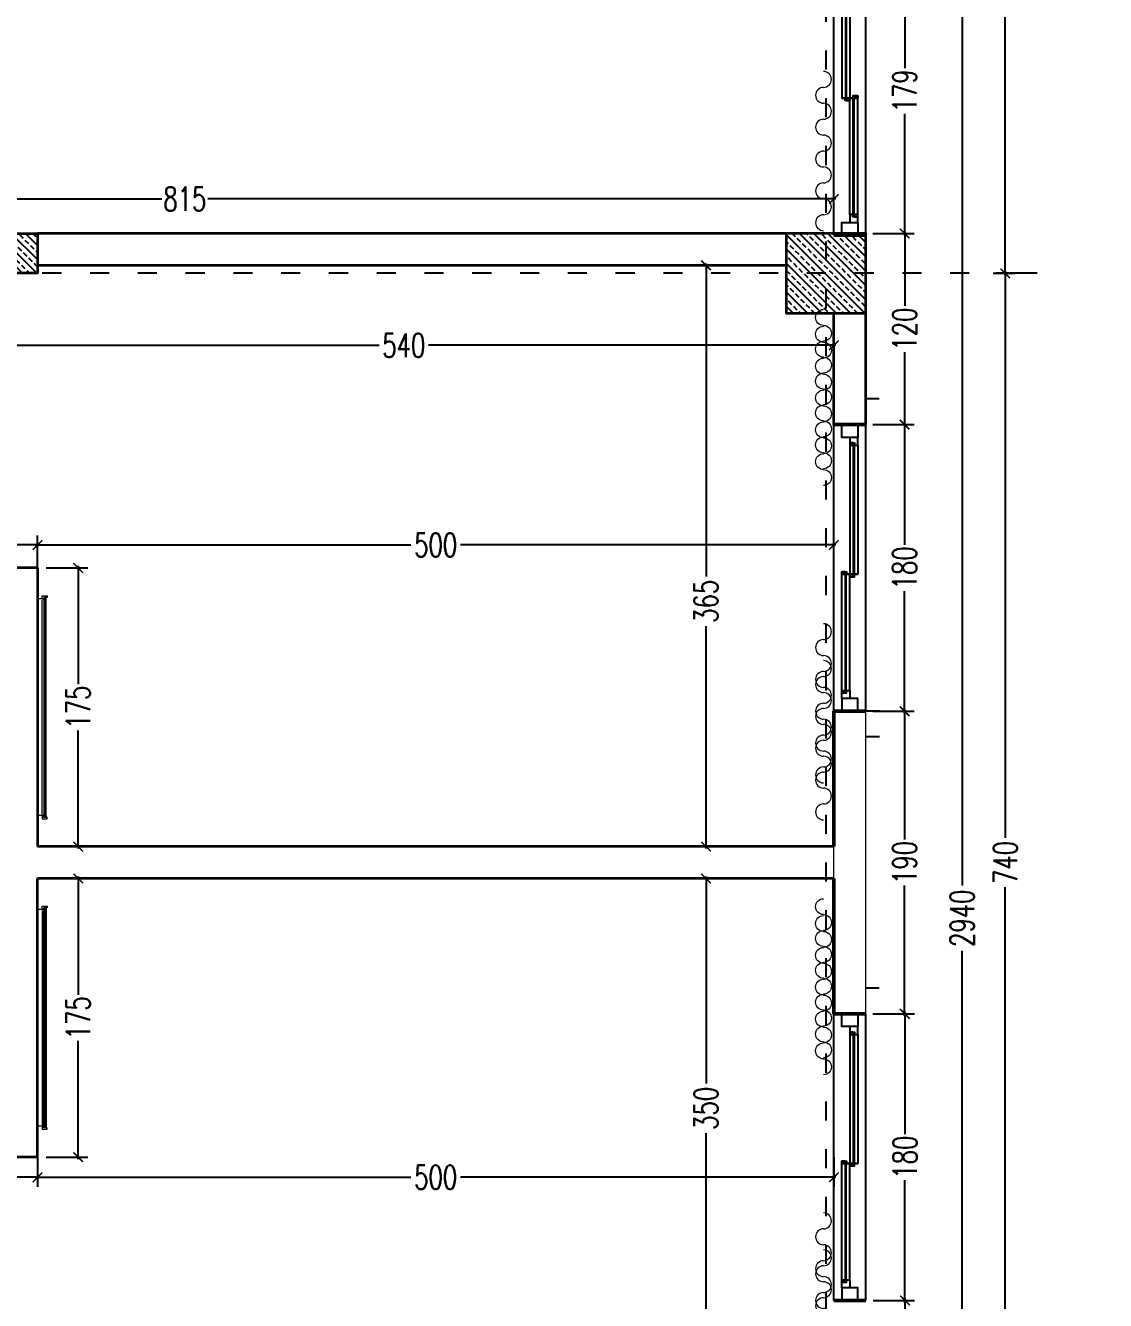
# Model space of a CAD drawing. Header units: centimetres. Extents: x -3207095 to 15275363, y -32656 to 4798027.
# Drawn here: x 688678 to 689356, y 4470707 to 4471508 of the extents above; entities that cross this region are included whole.
import ezdxf

# ---------------------------------------------------------------- set-up
doc = ezdxf.new("R2010")
doc.units = ezdxf.units.CM
doc.linetypes.add('ACAD_ISO03W100', pattern=[30, 12, -18])
doc.linetypes.add('DUZ', pattern=[500, 500])
doc.layers.get('0').update_dxf_attribs({"color": 1, "linetype": 'DUZ'})
for name, color, linetype in [('0 MC MAHAL', 94, 'Continuous'), ('AGAC', 116, 'Continuous'), ('DIM', 1, 'DUZ'), ('KOLTAR_F', 145, 'Continuous'), ('PEN', 161, 'Continuous'), ('söve', 26, 'DUZ')]:
    doc.layers.add(name, color=color, linetype=linetype)
for name, color, linetype, lineweight in [('cam', 143, 'Continuous', 20), ('DUV', 220, 'Continuous', 50), ('DUVAR', 7, 'Continuous', 35), ('FE_MOBTEF.2', 33, 'Continuous', 18), ('FE_PERDE', 205, 'Continuous', 15), ('gor25', 142, 'Continuous', 25), ('iç duvar', 7, 'Continuous', 50), ('KOLON_F', 3, 'Continuous', 35)]:
    doc.layers.add(name, color=color, linetype=linetype, lineweight=lineweight)
doc.styles.add('DIM', font='ROMANSTW.SHX', dxfattribs={"width": 0.7})
doc.dimstyles.new('1_100', dxfattribs={"dimtxt": 15, "dimasz": 6, "dimexe": 6, "dimexo": 0, "dimgap": 2, "dimtad": 0, "dimdec": 1, "dimzin": 11, "dimdsep": 46, "dimtxsty": 'DIM', "dimblk": 'ARCHTICK', "dimcen": 3, "dimdle": 1.25, "dimclrt": 2, "dimadec": 0, "dimazin": 0, "dimtfac": 1.25, "dimtdec": 1, "dimtix": 1, "dimtofl": 0, "dimtmove": 1, "dimatfit": 3, "dimldrblk": 'ARCHTICK', "dimfxl": 20, "dimfxlon": 1, "dimtolj": 1, "dimtzin": 0, "dimarcsym": 0})
pattern_1 = [(135, (5190607.668, 3810743.487), (-4.4901280605, -4.4901280605), []), (135, (5190607.668, 3810747.977), (-4.4901280605, -4.4901280605), [3.175, -1.5875])]
pattern_2 = [(135, (5191127.668, 3810743.487), (-4.4901280605, -4.4901280605), []), (135, (5191127.668, 3810747.977), (-4.4901280605, -4.4901280605), [3.175, -1.5875])]

# ---------------------------------------------------------------- blocks, each defined once
blk = doc.blocks.new('GEN_BLOCK00601')
at = {"linetype": 'Continuous', "ltscale": 50}
for centre, start, end in [((50, 50), 0, 180), ((250, 50), 0, 180), ((450, 50), 0, 180), ((650, 50), 0, 180), ((850, 50), 0, 180), ((150, 50), 180, 0), ((350, 50), 180, 0), ((550, 50), 180, 0), ((750, 50), 180, 0), ((950, 50), 180, 0)]:
    blk.add_arc(centre, 50, start, end, dxfattribs=at)
for tag in ['Sfb', 'FLOOR']:
    blk.add_attdef(tag, (0, 0), '', height=1)
blk = doc.blocks.new('rgtkjıtdkfgölv')
at = {"layer": 'FE_MOBTEF.2'}
for p, q in [((104445.9079, 48877.9319), (104445.8879, 48877.9319)), ((104445.8879, 48877.9319), (104445.8879, 48877.9019)), ((104445.8979, 48877.9139), (104445.8979, 48877.9219)), ((104445.8979, 48877.9219), (104447.2779, 48877.9219)), ((104445.8979, 48877.9219), (104445.9079, 48877.9219)), ((104445.8979, 48877.9019), (104445.8979, 48877.9219)), ((104445.8979, 48877.9079), (104445.8979, 48877.9139)), ((104445.8979, 48877.9139), (104447.2779, 48877.9139)), ((104447.2779, 48877.9139), (104445.8979, 48877.9139)), ((104447.2779, 48877.9079), (104445.8979, 48877.9079)), ((104445.9076, 48877.9319), (104445.9076, 48877.9619)), ((104445.9079, 48877.9219), (104445.9079, 48877.9319)), ((104447.2612, 48877.9319), (104445.9143, 48877.9319)), ((104447.2679, 48877.9319), (104447.2679, 48877.9619)), ((104447.2679, 48877.9319), (104447.2879, 48877.9319)), ((104447.2679, 48877.9219), (104447.2679, 48877.9319)), ((104447.2779, 48877.9219), (104447.2679, 48877.9219)), ((104447.2779, 48877.9019), (104447.2779, 48877.9219)), ((104447.2779, 48877.9219), (104447.2779, 48877.9139)), ((104447.2779, 48877.9139), (104447.2779, 48877.9079)), ((104447.2879, 48877.9319), (104447.2879, 48877.9019)), ((104445.8879, 48877.9019), (104445.8979, 48877.9019)), ((104447.2879, 48877.9019), (104447.2779, 48877.9019))]:
    blk.add_line(p, q, dxfattribs=at)
blk = doc.blocks.new('_ArchTick')
at = {"color": 0, "linetype": 'ByBlock', "const_width": 0.15}
blk.add_lwpolyline([(-0.5, -0.5), (0.5, 0.5)], dxfattribs=at)
blk = doc.blocks.new('*D646')
at = {"layer": 'Defpoints', "color": 0, "linetype": 'Continuous', "lineweight": 5, "transparency": 16777216}
for p in [(689205.2, 4470706.97), (689229.83, 4470706.97), (689205.2, 4470516.97)]:
    blk.add_point(p, dxfattribs=at)
at = {"layer": 'DIM', "color": 0, "linetype": 'Continuous', "lineweight": -2, "transparency": 16777216}
for p, q in [((689209.83, 4470706.97), (689235.83, 4470706.97)), ((689229.83, 4470708.22), (689229.83, 4470626.47)), ((689229.83, 4470515.72), (689229.83, 4470597.47)), ((689209.83, 4470516.97), (689235.83, 4470516.97))]:
    blk.add_line(p, q, dxfattribs=at)
at = {"layer": 'DIM', "color": 0, "linetype": 'Continuous', "lineweight": -2, "transparency": 16777216, "xscale": 6, "yscale": 6, "zscale": 6}
for p, rotation in [((689229.83, 4470706.97), 90), ((689229.83, 4470516.97), 270)]:
    blk.add_blockref('_ArchTick', p, dxfattribs=dict(at, rotation=rotation))
at = {"layer": 'DIM', "color": 2, "linetype": 'Continuous', "lineweight": 5, "transparency": 16777216, "insert": (689229.83, 4470611.97), "char_height": 15, "attachment_point": 5, "rotation": 90, "style": 'DIM'}
blk.add_mtext('\\A1;190', dxfattribs=at)
blk = doc.blocks.new('*D647')
at = {"layer": 'Defpoints', "color": 0, "linetype": 'Continuous', "lineweight": 5, "transparency": 16777216}
for p in [(689205.2, 4470886.97), (689229.83, 4470886.97), (689205.2, 4470706.97)]:
    blk.add_point(p, dxfattribs=at)
at = {"layer": 'DIM', "color": 0, "linetype": 'Continuous', "lineweight": -2, "transparency": 16777216}
for p, q in [((689209.83, 4470886.97), (689235.83, 4470886.97)), ((689229.83, 4470888.22), (689229.83, 4470811.47)), ((689229.83, 4470705.72), (689229.83, 4470782.47)), ((689209.83, 4470706.97), (689235.83, 4470706.97))]:
    blk.add_line(p, q, dxfattribs=at)
at = {"layer": 'DIM', "color": 0, "linetype": 'Continuous', "lineweight": -2, "transparency": 16777216, "xscale": 6, "yscale": 6, "zscale": 6}
for p, rotation in [((689229.83, 4470886.97), 90), ((689229.83, 4470706.97), 270)]:
    blk.add_blockref('_ArchTick', p, dxfattribs=dict(at, rotation=rotation))
at = {"layer": 'DIM', "color": 2, "linetype": 'Continuous', "lineweight": 5, "transparency": 16777216, "insert": (689229.83, 4470796.97), "char_height": 15, "attachment_point": 5, "rotation": 90, "style": 'DIM'}
blk.add_mtext('\\A1;180', dxfattribs=at)
blk = doc.blocks.new('*D648')
at = {"layer": 'Defpoints', "color": 0, "linetype": 'Continuous', "lineweight": 5, "transparency": 16777216}
for p in [(689205.2, 4471076.97), (689229.61, 4471076.97), (689205.2, 4470886.97)]:
    blk.add_point(p, dxfattribs=at)
at = {"layer": 'DIM', "color": 0, "linetype": 'Continuous', "lineweight": -2, "transparency": 16777216}
for p, q in [((689209.61, 4471076.97), (689235.61, 4471076.97)), ((689229.61, 4471078.22), (689229.61, 4470996.47)), ((689229.61, 4470885.72), (689229.61, 4470967.47)), ((689209.61, 4470886.97), (689235.61, 4470886.97))]:
    blk.add_line(p, q, dxfattribs=at)
at = {"layer": 'DIM', "color": 0, "linetype": 'Continuous', "lineweight": -2, "transparency": 16777216, "xscale": 6, "yscale": 6, "zscale": 6}
for p, rotation in [((689229.61, 4471076.97), 90), ((689229.61, 4470886.97), 270)]:
    blk.add_blockref('_ArchTick', p, dxfattribs=dict(at, rotation=rotation))
at = {"layer": 'DIM', "color": 2, "linetype": 'Continuous', "lineweight": 5, "transparency": 16777216, "insert": (689229.61, 4470981.97), "char_height": 15, "attachment_point": 5, "rotation": 90, "style": 'DIM'}
blk.add_mtext('\\A1;190', dxfattribs=at)
blk = doc.blocks.new('*D649')
at = {"layer": 'Defpoints', "color": 0, "linetype": 'Continuous', "lineweight": 5, "transparency": 16777216}
for p in [(689205.2, 4471256.97), (689229.61, 4471256.97), (689205.2, 4471076.97)]:
    blk.add_point(p, dxfattribs=at)
at = {"layer": 'DIM', "color": 0, "linetype": 'Continuous', "lineweight": -2, "transparency": 16777216}
for p, q in [((689209.61, 4471256.97), (689235.61, 4471256.97)), ((689229.61, 4471258.22), (689229.61, 4471181.47)), ((689229.61, 4471075.72), (689229.61, 4471152.47)), ((689209.61, 4471076.97), (689235.61, 4471076.97))]:
    blk.add_line(p, q, dxfattribs=at)
at = {"layer": 'DIM', "color": 0, "linetype": 'Continuous', "lineweight": -2, "transparency": 16777216, "xscale": 6, "yscale": 6, "zscale": 6}
for p, rotation in [((689229.61, 4471256.97), 90), ((689229.61, 4471076.97), 270)]:
    blk.add_blockref('_ArchTick', p, dxfattribs=dict(at, rotation=rotation))
at = {"layer": 'DIM', "color": 2, "linetype": 'Continuous', "lineweight": 5, "transparency": 16777216, "insert": (689229.61, 4471166.97), "char_height": 15, "attachment_point": 5, "rotation": 90, "style": 'DIM'}
blk.add_mtext('\\A1;180', dxfattribs=at)
blk = doc.blocks.new('*D651')
at = {"layer": 'Defpoints', "color": 0, "linetype": 'Continuous', "lineweight": 5, "transparency": 16777216}
for p in [(689285.22, 4471871.97), (689292.82, 4471351.97), (689355.73, 4471351.97)]:
    blk.add_point(p, dxfattribs=at)
at = {"layer": 'DIM', "color": 0, "linetype": 'Continuous', "lineweight": -2, "transparency": 16777216}
for p, q in [((689285.22, 4471871.97), (689298.82, 4471871.97)), ((689292.82, 4471873.22), (689292.82, 4471627.47)), ((689292.82, 4471350.72), (689292.82, 4471596.47)), ((689312.82, 4471351.97), (689286.82, 4471351.97))]:
    blk.add_line(p, q, dxfattribs=at)
at = {"layer": 'DIM', "color": 0, "linetype": 'Continuous', "lineweight": -2, "transparency": 16777216, "xscale": 6, "yscale": 6, "zscale": 6}
for p, rotation in [((689292.82, 4471871.97), 90), ((689292.82, 4471351.97), 270)]:
    blk.add_blockref('_ArchTick', p, dxfattribs=dict(at, rotation=rotation))
at = {"layer": 'DIM', "color": 2, "linetype": 'Continuous', "lineweight": 5, "transparency": 16777216, "insert": (689292.82, 4471611.97), "char_height": 15, "attachment_point": 5, "rotation": 90, "style": 'DIM'}
blk.add_mtext('\\A1;520', dxfattribs=at)
blk = doc.blocks.new('*D652')
at = {"layer": 'Defpoints', "color": 0, "linetype": 'Continuous', "lineweight": 5, "transparency": 16777216}
for p in [(689285.22, 4471351.97), (689292.82, 4470611.97), (689355.73, 4470611.97)]:
    blk.add_point(p, dxfattribs=at)
at = {"layer": 'DIM', "color": 0, "linetype": 'Continuous', "lineweight": -2, "transparency": 16777216}
for p, q in [((689285.22, 4471351.97), (689298.82, 4471351.97)), ((689292.82, 4471353.22), (689292.82, 4470997.47)), ((689292.82, 4470610.72), (689292.82, 4470966.47)), ((689312.82, 4470611.97), (689286.82, 4470611.97))]:
    blk.add_line(p, q, dxfattribs=at)
at = {"layer": 'DIM', "color": 0, "linetype": 'Continuous', "lineweight": -2, "transparency": 16777216, "xscale": 6, "yscale": 6, "zscale": 6}
for p, rotation in [((689292.82, 4471351.97), 90), ((689292.82, 4470611.97), 270)]:
    blk.add_blockref('_ArchTick', p, dxfattribs=dict(at, rotation=rotation))
at = {"layer": 'DIM', "color": 2, "linetype": 'Continuous', "lineweight": 5, "transparency": 16777216, "insert": (689292.82, 4470981.97), "char_height": 15, "attachment_point": 5, "rotation": 90, "style": 'DIM'}
blk.add_mtext('\\A1;740', dxfattribs=at)
blk = doc.blocks.new('*D639')
at = {"layer": 'Defpoints', "color": 0, "linetype": 'Continuous', "lineweight": 5, "transparency": 16777216}
for p in [(689235.83, 4472416.97), (689265.68, 4472416.97), (689235.83, 4469476.97)]:
    blk.add_point(p, dxfattribs=at)
at = {"layer": 'DIM', "color": 0, "linetype": 'Continuous', "lineweight": -2, "transparency": 16777216}
for p, q in [((689245.68, 4472416.97), (689271.68, 4472416.97)), ((689265.68, 4472418.22), (689265.68, 4470967.47)), ((689265.68, 4469475.72), (689265.68, 4470926.47)), ((689245.68, 4469476.97), (689271.68, 4469476.97))]:
    blk.add_line(p, q, dxfattribs=at)
at = {"layer": 'DIM', "color": 0, "linetype": 'Continuous', "lineweight": -2, "transparency": 16777216, "xscale": 6, "yscale": 6, "zscale": 6}
for p, rotation in [((689265.68, 4472416.97), 90), ((689265.68, 4469476.97), 270)]:
    blk.add_blockref('_ArchTick', p, dxfattribs=dict(at, rotation=rotation))
at = {"layer": 'DIM', "color": 2, "linetype": 'Continuous', "lineweight": 5, "transparency": 16777216, "insert": (689265.68, 4470946.97), "char_height": 15, "attachment_point": 5, "rotation": 90, "style": 'DIM'}
blk.add_mtext('\\A1;2940', dxfattribs=at)
blk = doc.blocks.new('*D671')
at = {"layer": 'Defpoints', "color": 0, "linetype": 'Continuous', "lineweight": 5, "transparency": 16777216}
for p in [(689205.2, 4471555.98), (689205.2, 4471376.97), (689229.65, 4471376.97)]:
    blk.add_point(p, dxfattribs=at)
at = {"layer": 'DIM', "color": 0, "linetype": 'Continuous', "lineweight": -2, "transparency": 16777216}
for p, q in [((689229.65, 4471557.23), (689229.65, 4471480.72)), ((689209.65, 4471555.98), (689235.65, 4471555.98)), ((689229.65, 4471375.72), (689229.65, 4471452.22)), ((689209.65, 4471376.97), (689235.65, 4471376.97))]:
    blk.add_line(p, q, dxfattribs=at)
at = {"layer": 'DIM', "color": 0, "linetype": 'Continuous', "lineweight": -2, "transparency": 16777216, "xscale": 6, "yscale": 6, "zscale": 6}
for p, rotation in [((689229.65, 4471555.98), 90), ((689229.65, 4471376.97), 270)]:
    blk.add_blockref('_ArchTick', p, dxfattribs=dict(at, rotation=rotation))
at = {"layer": 'DIM', "color": 2, "linetype": 'Continuous', "lineweight": 5, "transparency": 16777216, "insert": (689229.65, 4471466.47), "char_height": 15, "attachment_point": 5, "rotation": 90, "style": 'DIM'}
blk.add_mtext('\\A1;179', dxfattribs=at)
blk = doc.blocks.new('*D672')
at = {"layer": 'Defpoints', "color": 0, "linetype": 'Continuous', "lineweight": 5, "transparency": 16777216}
for p in [(689205.2, 4471376.97), (689205.2, 4471256.97), (689229.65, 4471256.97)]:
    blk.add_point(p, dxfattribs=at)
at = {"layer": 'DIM', "color": 0, "linetype": 'Continuous', "lineweight": -2, "transparency": 16777216}
for p, q in [((689209.65, 4471376.97), (689235.65, 4471376.97)), ((689229.65, 4471378.22), (689229.65, 4471331.47)), ((689229.65, 4471255.72), (689229.65, 4471302.47)), ((689209.65, 4471256.97), (689235.65, 4471256.97))]:
    blk.add_line(p, q, dxfattribs=at)
at = {"layer": 'DIM', "color": 0, "linetype": 'Continuous', "lineweight": -2, "transparency": 16777216, "xscale": 6, "yscale": 6, "zscale": 6}
for p, rotation in [((689229.65, 4471376.97), 90), ((689229.65, 4471256.97), 270)]:
    blk.add_blockref('_ArchTick', p, dxfattribs=dict(at, rotation=rotation))
at = {"layer": 'DIM', "color": 2, "linetype": 'Continuous', "lineweight": 5, "transparency": 16777216, "insert": (689229.65, 4471316.97), "char_height": 15, "attachment_point": 5, "rotation": 90, "style": 'DIM'}
blk.add_mtext('\\A1;120', dxfattribs=at)
blk = doc.blocks.new('*D716')
at = {"layer": 'Defpoints', "color": 0, "linetype": 'Continuous', "lineweight": 5, "transparency": 16777216}
for p in [(689185.2, 4471398.66), (689185.2, 4471382.44), (688370.2, 4471376.97)]:
    blk.add_point(p, dxfattribs=at)
at = {"layer": 'DIM', "color": 0, "linetype": 'Continuous', "lineweight": -2, "transparency": 16777216}
for p, q in [((688368.95, 4471398.66), (688763.2, 4471398.66)), ((688370.2, 4471378.66), (688370.2, 4471404.66)), ((689186.45, 4471398.66), (688792.2, 4471398.66)), ((689185.2, 4471382.44), (689185.2, 4471404.66))]:
    blk.add_line(p, q, dxfattribs=at)
at = {"layer": 'DIM', "color": 0, "linetype": 'Continuous', "lineweight": -2, "transparency": 16777216, "xscale": 6, "yscale": 6, "zscale": 6, "rotation": 180}
blk.add_blockref('_ArchTick', (688370.2, 4471398.66), dxfattribs=at)
at = {"layer": 'DIM', "color": 0, "linetype": 'Continuous', "lineweight": -2, "transparency": 16777216, "xscale": 6, "yscale": 6, "zscale": 6}
blk.add_blockref('_ArchTick', (689185.2, 4471398.66), dxfattribs=at)
at = {"layer": 'DIM', "color": 2, "linetype": 'Continuous', "lineweight": 5, "transparency": 16777216, "insert": (688777.7, 4471398.66), "char_height": 15, "attachment_point": 5, "style": 'DIM'}
blk.add_mtext('\\A1;815', dxfattribs=at)
blk = doc.blocks.new('*D837')
at = {"layer": 'Defpoints', "color": 0, "linetype": 'Continuous', "lineweight": 5, "transparency": 16777216}
for p in [(689155.2, 4471356.97), (689104.93, 4470991.97), (689155.2, 4470991.97)]:
    blk.add_point(p, dxfattribs=at)
at = {"layer": 'DIM', "color": 0, "linetype": 'Continuous', "lineweight": -2, "transparency": 16777216}
for p, q in [((689104.93, 4471358.22), (689104.93, 4471161.49)), ((689124.93, 4471356.97), (689098.93, 4471356.97)), ((689104.93, 4470990.72), (689104.93, 4471130.49)), ((689124.93, 4470991.97), (689098.93, 4470991.97))]:
    blk.add_line(p, q, dxfattribs=at)
at = {"layer": 'DIM', "color": 0, "linetype": 'Continuous', "lineweight": -2, "transparency": 16777216, "xscale": 6, "yscale": 6, "zscale": 6}
for p, rotation in [((689104.93, 4471356.97), 90), ((689104.93, 4470991.97), 270)]:
    blk.add_blockref('_ArchTick', p, dxfattribs=dict(at, rotation=rotation))
at = {"layer": 'DIM', "color": 2, "linetype": 'Continuous', "lineweight": 5, "transparency": 16777216, "insert": (689104.93, 4471145.99), "char_height": 15, "attachment_point": 5, "rotation": 90, "style": 'DIM'}
blk.add_mtext('\\A1;365', dxfattribs=at)
blk = doc.blocks.new('*D838')
at = {"layer": 'Defpoints', "color": 0, "linetype": 'Continuous', "lineweight": 5, "transparency": 16777216}
for p in [(689155.2, 4470971.97), (689104.93, 4470621.97), (689144.37, 4470621.97)]:
    blk.add_point(p, dxfattribs=at)
at = {"layer": 'DIM', "color": 0, "linetype": 'Continuous', "lineweight": -2, "transparency": 16777216}
for p, q in [((689104.93, 4470973.22), (689104.93, 4470843.13)), ((689124.93, 4470971.97), (689098.93, 4470971.97)), ((689104.93, 4470620.72), (689104.93, 4470812.13)), ((689124.93, 4470621.97), (689098.93, 4470621.97))]:
    blk.add_line(p, q, dxfattribs=at)
at = {"layer": 'DIM', "color": 0, "linetype": 'Continuous', "lineweight": -2, "transparency": 16777216, "xscale": 6, "yscale": 6, "zscale": 6}
for p, rotation in [((689104.93, 4470971.97), 90), ((689104.93, 4470621.97), 270)]:
    blk.add_blockref('_ArchTick', p, dxfattribs=dict(at, rotation=rotation))
at = {"layer": 'DIM', "color": 2, "linetype": 'Continuous', "lineweight": 5, "transparency": 16777216, "insert": (689104.93, 4470827.63), "char_height": 15, "attachment_point": 5, "rotation": 90, "style": 'DIM'}
blk.add_mtext('\\A1;350', dxfattribs=at)
blk = doc.blocks.new('*D789')
at = {"layer": 'Defpoints', "color": 0, "linetype": 'Continuous', "lineweight": 5, "transparency": 16777216}
for p in [(688645.2, 4471307.97), (689185.2, 4471306.75), (689185.2, 4471305.66)]:
    blk.add_point(p, dxfattribs=at)
at = {"layer": 'DIM', "color": 0, "linetype": 'Continuous', "lineweight": -2, "transparency": 16777216}
for p, q in [((689185.2, 4471305.66), (689185.2, 4471312.75)), ((688643.95, 4471306.75), (688899.7, 4471306.75)), ((688645.2, 4471307.97), (688645.2, 4471300.75)), ((689186.45, 4471306.75), (688930.7, 4471306.75))]:
    blk.add_line(p, q, dxfattribs=at)
at = {"layer": 'DIM', "color": 0, "linetype": 'Continuous', "lineweight": -2, "transparency": 16777216, "xscale": 6, "yscale": 6, "zscale": 6, "rotation": 180}
blk.add_blockref('_ArchTick', (688645.2, 4471306.75), dxfattribs=at)
at = {"layer": 'DIM', "color": 0, "linetype": 'Continuous', "lineweight": -2, "transparency": 16777216, "xscale": 6, "yscale": 6, "zscale": 6}
blk.add_blockref('_ArchTick', (689185.2, 4471306.75), dxfattribs=at)
at = {"layer": 'DIM', "color": 2, "linetype": 'Continuous', "lineweight": 5, "transparency": 16777216, "insert": (688915.2, 4471306.75), "char_height": 15, "attachment_point": 5, "style": 'DIM'}
blk.add_mtext('\\A1;540', dxfattribs=at)
blk = doc.blocks.new('*D793')
at = {"layer": 'Defpoints', "color": 0, "linetype": 'Continuous', "lineweight": 5, "transparency": 16777216}
for p in [(688685.2, 4471166.97), (688691.76, 4470991.97), (688710.77, 4470991.97)]:
    blk.add_point(p, dxfattribs=at)
at = {"layer": 'DIM', "color": 0, "linetype": 'Continuous', "lineweight": -2, "transparency": 16777216}
for p, q in [((688690.77, 4471166.97), (688716.77, 4471166.97)), ((688710.77, 4471168.22), (688710.77, 4471093.97)), ((688710.77, 4470990.72), (688710.77, 4471064.97)), ((688691.76, 4470991.97), (688716.77, 4470991.97))]:
    blk.add_line(p, q, dxfattribs=at)
at = {"layer": 'DIM', "color": 0, "linetype": 'Continuous', "lineweight": -2, "transparency": 16777216, "xscale": 6, "yscale": 6, "zscale": 6}
for p, rotation in [((688710.77, 4471166.97), 90), ((688710.77, 4470991.97), 270)]:
    blk.add_blockref('_ArchTick', p, dxfattribs=dict(at, rotation=rotation))
at = {"layer": 'DIM', "color": 2, "linetype": 'Continuous', "lineweight": 5, "transparency": 16777216, "insert": (688710.77, 4471079.47), "char_height": 15, "attachment_point": 5, "rotation": 90, "style": 'DIM'}
blk.add_mtext('\\A1;175', dxfattribs=at)
blk = doc.blocks.new('*D801')
at = {"layer": 'Defpoints', "color": 0, "linetype": 'Continuous', "lineweight": 5, "transparency": 16777216}
for p in [(688685.2, 4471181.39), (688557.2, 4471164.97), (688685.2, 4471164.97)]:
    blk.add_point(p, dxfattribs=at)
at = {"layer": 'DIM', "color": 0, "linetype": 'Continuous', "lineweight": -2, "transparency": 16777216}
for p, q in [((688555.95, 4471181.39), (688627.79, 4471181.39)), ((688557.2, 4471164.97), (688557.2, 4471187.39)), ((688686.45, 4471181.39), (688656.79, 4471181.39)), ((688685.2, 4471164.97), (688685.2, 4471187.39))]:
    blk.add_line(p, q, dxfattribs=at)
at = {"layer": 'DIM', "color": 0, "linetype": 'Continuous', "lineweight": -2, "transparency": 16777216, "xscale": 6, "yscale": 6, "zscale": 6, "rotation": 180}
blk.add_blockref('_ArchTick', (688557.2, 4471181.39), dxfattribs=at)
at = {"layer": 'DIM', "color": 0, "linetype": 'Continuous', "lineweight": -2, "transparency": 16777216, "xscale": 6, "yscale": 6, "zscale": 6}
blk.add_blockref('_ArchTick', (688685.2, 4471181.39), dxfattribs=at)
at = {"layer": 'DIM', "color": 2, "linetype": 'Continuous', "lineweight": 5, "transparency": 16777216, "insert": (688642.29, 4471181.39), "char_height": 15, "attachment_point": 5, "style": 'DIM'}
blk.add_mtext('\\A1;128', dxfattribs=at)
blk = doc.blocks.new('*D802')
at = {"layer": 'Defpoints', "color": 0, "linetype": 'Continuous', "lineweight": 5, "transparency": 16777216}
for p in [(689185.2, 4471181.39), (688685.2, 4471166.97), (689185.2, 4471166.97)]:
    blk.add_point(p, dxfattribs=at)
at = {"layer": 'DIM', "color": 0, "linetype": 'Continuous', "lineweight": -2, "transparency": 16777216}
for p, q in [((688683.95, 4471181.39), (688919.7, 4471181.39)), ((688685.2, 4471166.97), (688685.2, 4471187.39)), ((689186.45, 4471181.39), (688950.7, 4471181.39)), ((689185.2, 4471166.97), (689185.2, 4471187.39))]:
    blk.add_line(p, q, dxfattribs=at)
at = {"layer": 'DIM', "color": 0, "linetype": 'Continuous', "lineweight": -2, "transparency": 16777216, "xscale": 6, "yscale": 6, "zscale": 6, "rotation": 180}
blk.add_blockref('_ArchTick', (688685.2, 4471181.39), dxfattribs=at)
at = {"layer": 'DIM', "color": 0, "linetype": 'Continuous', "lineweight": -2, "transparency": 16777216, "xscale": 6, "yscale": 6, "zscale": 6}
blk.add_blockref('_ArchTick', (689185.2, 4471181.39), dxfattribs=at)
at = {"layer": 'DIM', "color": 2, "linetype": 'Continuous', "lineweight": 5, "transparency": 16777216, "insert": (688935.2, 4471181.39), "char_height": 15, "attachment_point": 5, "style": 'DIM'}
blk.add_mtext('\\A1;500', dxfattribs=at)
blk = doc.blocks.new('*D819')
at = {"layer": 'Defpoints', "color": 0, "linetype": 'Continuous', "lineweight": 5, "transparency": 16777216}
for p in [(688557.2, 4470796.97), (688685.2, 4470796.97), (688685.2, 4470784.36)]:
    blk.add_point(p, dxfattribs=at)
at = {"layer": 'DIM', "color": 0, "linetype": 'Continuous', "lineweight": -2, "transparency": 16777216}
for p, q in [((688557.2, 4470796.97), (688557.2, 4470778.36)), ((688685.2, 4470796.97), (688685.2, 4470778.36)), ((688555.95, 4470784.36), (688624.95, 4470784.36)), ((688686.45, 4470784.36), (688653.95, 4470784.36))]:
    blk.add_line(p, q, dxfattribs=at)
at = {"layer": 'DIM', "color": 0, "linetype": 'Continuous', "lineweight": -2, "transparency": 16777216, "xscale": 6, "yscale": 6, "zscale": 6, "rotation": 180}
blk.add_blockref('_ArchTick', (688557.2, 4470784.36), dxfattribs=at)
at = {"layer": 'DIM', "color": 0, "linetype": 'Continuous', "lineweight": -2, "transparency": 16777216, "xscale": 6, "yscale": 6, "zscale": 6}
blk.add_blockref('_ArchTick', (688685.2, 4470784.36), dxfattribs=at)
at = {"layer": 'DIM', "color": 2, "linetype": 'Continuous', "lineweight": 5, "transparency": 16777216, "insert": (688639.45, 4470784.36), "char_height": 15, "attachment_point": 5, "style": 'DIM'}
blk.add_mtext('\\A1;128', dxfattribs=at)
blk = doc.blocks.new('*D820')
at = {"layer": 'Defpoints', "color": 0, "linetype": 'Continuous', "lineweight": 5, "transparency": 16777216}
for p in [(688685.2, 4470796.97), (689185.2, 4470796.97), (689185.2, 4470784.36)]:
    blk.add_point(p, dxfattribs=at)
at = {"layer": 'DIM', "color": 0, "linetype": 'Continuous', "lineweight": -2, "transparency": 16777216}
for p, q in [((688685.2, 4470796.97), (688685.2, 4470778.36)), ((689185.2, 4470796.97), (689185.2, 4470778.36)), ((688683.95, 4470784.36), (688919.7, 4470784.36)), ((689186.45, 4470784.36), (688950.7, 4470784.36))]:
    blk.add_line(p, q, dxfattribs=at)
at = {"layer": 'DIM', "color": 0, "linetype": 'Continuous', "lineweight": -2, "transparency": 16777216, "xscale": 6, "yscale": 6, "zscale": 6, "rotation": 180}
blk.add_blockref('_ArchTick', (688685.2, 4470784.36), dxfattribs=at)
at = {"layer": 'DIM', "color": 0, "linetype": 'Continuous', "lineweight": -2, "transparency": 16777216, "xscale": 6, "yscale": 6, "zscale": 6}
blk.add_blockref('_ArchTick', (689185.2, 4470784.36), dxfattribs=at)
at = {"layer": 'DIM', "color": 2, "linetype": 'Continuous', "lineweight": 5, "transparency": 16777216, "insert": (688935.2, 4470784.36), "char_height": 15, "attachment_point": 5, "style": 'DIM'}
blk.add_mtext('\\A1;500', dxfattribs=at)
blk = doc.blocks.new('*D836')
at = {"layer": 'Defpoints', "color": 0, "linetype": 'Continuous', "lineweight": 5, "transparency": 16777216}
for p in [(688685.2, 4470971.97), (688685.2, 4470796.97), (688710.77, 4470796.97)]:
    blk.add_point(p, dxfattribs=at)
at = {"layer": 'DIM', "color": 0, "linetype": 'Continuous', "lineweight": -2, "transparency": 16777216}
for p, q in [((688710.77, 4470973.22), (688710.77, 4470898.97)), ((688690.77, 4470971.97), (688716.77, 4470971.97)), ((688710.77, 4470795.72), (688710.77, 4470869.97)), ((688690.77, 4470796.97), (688716.77, 4470796.97))]:
    blk.add_line(p, q, dxfattribs=at)
at = {"layer": 'DIM', "color": 0, "linetype": 'Continuous', "lineweight": -2, "transparency": 16777216, "xscale": 6, "yscale": 6, "zscale": 6}
for p, rotation in [((688710.77, 4470971.97), 90), ((688710.77, 4470796.97), 270)]:
    blk.add_blockref('_ArchTick', p, dxfattribs=dict(at, rotation=rotation))
at = {"layer": 'DIM', "color": 2, "linetype": 'Continuous', "lineweight": 5, "transparency": 16777216, "insert": (688710.77, 4470884.47), "char_height": 15, "attachment_point": 5, "rotation": 90, "style": 'DIM'}
blk.add_mtext('\\A1;175', dxfattribs=at)

msp = doc.modelspace()

# ---------------------------------------------------------------- hatches: boundary and pattern name
at = {"layer": 'KOLTAR_F'}
h = msp.add_hatch(dxfattribs=at)
h.set_pattern_fill('ANSI33', color=256, angle=90, style=0)
h.set_pattern_definition(pattern_2)
h.paths.add_polyline_path([(688685.2, 4471376.97), (688415.2, 4471376.97), (688415.2, 4471351.97), (688685.2, 4471351.97)])
h = msp.add_hatch(dxfattribs=at)
h.set_pattern_fill('ANSI33', color=256, angle=90, style=0)
h.set_pattern_definition(pattern_2)
h.paths.add_polyline_path([(688685.2, 4471376.97), (688415.2, 4471376.97), (688415.2, 4471351.97), (688685.2, 4471351.97)])
h = msp.add_hatch(dxfattribs=at)
h.set_pattern_fill('ANSI33', color=256, angle=90, style=0)
h.set_pattern_definition(pattern_1)
h.paths.add_polyline_path([(689205.2, 4471326.97), (689205.2, 4471376.97), (689155.2, 4471376.97), (689155.2, 4471326.97)])
h = msp.add_hatch(dxfattribs=at)
h.set_pattern_fill('ANSI33', color=256, angle=90, style=0)
h.set_pattern_definition(pattern_1)
h.paths.add_polyline_path([(689205.2, 4471326.97), (689205.2, 4471376.97), (689155.2, 4471376.97), (689155.2, 4471326.97)])

# ---------------------------------------------------------------- linework, layer by layer
at = {"color": 232, "linetype": 'ACAD_ISO03W100'}
for p, q in [((689180.2, 4472511.97), (689180.2, 4469381.97)), ((689300.2, 4471351.97), (685360.2, 4471351.97))]:
    msp.add_line(p, q, dxfattribs=at)
at = {"layer": 'AGAC'}
for p, q in [((689185.2, 4471375.98), (689185.2, 4471555.98)), ((689205.2, 4471376.97), (689205.2, 4471555.98)), ((689185.2, 4471076.97), (689185.2, 4471256.97)), ((689185.2, 4471076.97), (689185.2, 4471256.97)), ((689205.2, 4471076.97), (689205.2, 4471256.97)), ((689205.2, 4471076.97), (689205.2, 4471256.97)), ((689185.2, 4470706.97), (689185.2, 4470886.97)), ((689185.2, 4470706.97), (689185.2, 4470886.97)), ((689205.2, 4470706.97), (689205.2, 4470886.97)), ((689205.2, 4470706.97), (689205.2, 4470886.97))]:
    msp.add_line(p, q, dxfattribs=at)
at = {"layer": 'cam'}
for p, q in [((689192.2, 4471544.48), (689192.2, 4471460.48)), ((689192.7, 4471544.48), (689192.7, 4471460.48)), ((689193.2, 4471544.48), (689193.2, 4471460.48)), ((689197.2, 4471387.48), (689197.2, 4471463.48)), ((689197.7, 4471387.48), (689197.7, 4471463.48)), ((689198.2, 4471387.48), (689198.2, 4471463.48)), ((689197.2, 4471245.47), (689197.2, 4471161.47)), ((689197.2, 4471245.47), (689197.2, 4471161.47)), ((689197.7, 4471245.47), (689197.7, 4471161.47)), ((689197.7, 4471245.47), (689197.7, 4471161.47)), ((689198.2, 4471245.47), (689198.2, 4471161.47)), ((689198.2, 4471245.47), (689198.2, 4471161.47)), ((689192.2, 4471088.47), (689192.2, 4471164.47)), ((689192.2, 4471088.47), (689192.2, 4471164.47)), ((689192.7, 4471088.47), (689192.7, 4471164.47)), ((689192.7, 4471088.47), (689192.7, 4471164.47)), ((689193.2, 4471088.47), (689193.2, 4471164.47)), ((689193.2, 4471088.47), (689193.2, 4471164.47)), ((689197.2, 4470875.47), (689197.2, 4470791.47)), ((689197.2, 4470875.47), (689197.2, 4470791.47)), ((689197.7, 4470875.47), (689197.7, 4470791.47)), ((689197.7, 4470875.47), (689197.7, 4470791.47)), ((689198.2, 4470875.47), (689198.2, 4470791.47)), ((689198.2, 4470875.47), (689198.2, 4470791.47)), ((689192.2, 4470718.47), (689192.2, 4470794.47)), ((689192.2, 4470718.47), (689192.2, 4470794.47)), ((689192.7, 4470718.47), (689192.7, 4470794.47)), ((689192.7, 4470718.47), (689192.7, 4470794.47)), ((689193.2, 4470718.47), (689193.2, 4470794.47)), ((689193.2, 4470718.47), (689193.2, 4470794.47))]:
    msp.add_line(p, q, dxfattribs=at)
at = {"layer": 'DUV'}
for p, q in [((689205.2, 4471375.98), (689185.2, 4471375.98)), ((689185.2, 4471256.97), (689205.2, 4471256.97)), ((689185.2, 4471256.97), (689205.2, 4471256.97)), ((689185.2, 4471256.97), (689205.2, 4471256.97)), ((689185.2, 4471256.97), (689205.2, 4471256.97)), ((689185.2, 4471076.97), (689205.2, 4471076.97)), ((689185.2, 4471076.97), (689185.2, 4470991.97)), ((689185.2, 4471076.97), (689205.2, 4471076.97)), ((689185.2, 4471076.97), (689205.2, 4471076.97)), ((689185.2, 4471076.97), (689205.2, 4471076.97)), ((689185.2, 4470886.97), (689185.2, 4470971.97)), ((689185.2, 4470886.97), (689205.2, 4470886.97)), ((689185.2, 4470886.97), (689205.2, 4470886.97)), ((689185.2, 4470886.97), (689205.2, 4470886.97)), ((689185.2, 4470886.97), (689205.2, 4470886.97)), ((689185.2, 4470706.97), (689205.2, 4470706.97)), ((689185.2, 4470706.97), (689205.2, 4470706.97)), ((689185.2, 4470706.97), (689205.2, 4470706.97)), ((689185.2, 4470706.97), (689205.2, 4470706.97))]:
    msp.add_line(p, q, dxfattribs=at)
at = {"layer": 'DUVAR'}
for p, q in [((689155.2, 4471376.97), (688685.2, 4471376.97)), ((689155.2, 4471376.97), (688685.2, 4471376.97)), ((689205.2, 4471375.98), (689185.2, 4471375.98)), ((689155.2, 4471356.97), (688685.2, 4471356.97)), ((689155.2, 4471356.97), (688685.2, 4471356.97)), ((689185.2, 4471256.97), (689185.2, 4471326.97)), ((689205.2, 4471256.97), (689205.2, 4471326.97)), ((689185.2, 4471256.97), (689205.2, 4471256.97)), ((689185.2, 4471256.97), (689205.2, 4471256.97)), ((688685.2, 4471166.97), (688557.2, 4471166.97)), ((688685.2, 4471166.97), (688685.2, 4470991.97)), ((689185.2, 4471076.97), (689205.2, 4471076.97)), ((689185.2, 4470991.97), (689185.2, 4471076.97)), ((689185.2, 4471076.97), (689205.2, 4471076.97)), ((689185.2, 4470991.97), (688685.2, 4470991.97)), ((689185.2, 4470971.97), (688685.2, 4470971.97)), ((688685.2, 4470796.97), (688685.2, 4470971.97)), ((689185.2, 4470971.97), (689185.2, 4470886.97)), ((689185.2, 4470886.97), (689205.2, 4470886.97)), ((689185.2, 4470886.97), (689205.2, 4470886.97)), ((688685.2, 4470796.97), (688557.2, 4470796.97)), ((689185.2, 4470706.97), (689205.2, 4470706.97)), ((689185.2, 4470706.97), (689205.2, 4470706.97))]:
    msp.add_line(p, q, dxfattribs=at)
at = {"layer": 'gor25'}
for p, q in [((689190.2, 4471542.98), (689190.2, 4471461.98)), ((689195.2, 4471542.98), (689195.2, 4471461.98)), ((689195.2, 4471388.98), (689195.2, 4471461.98)), ((689200.2, 4471388.98), (689200.2, 4471461.98)), ((689195.2, 4471243.97), (689195.2, 4471162.97)), ((689195.2, 4471243.97), (689195.2, 4471162.97)), ((689200.2, 4471243.97), (689200.2, 4471162.97)), ((689200.2, 4471243.97), (689200.2, 4471162.97)), ((689190.2, 4471089.97), (689190.2, 4471162.97)), ((689190.2, 4471089.97), (689190.2, 4471162.97)), ((689195.2, 4471089.97), (689195.2, 4471162.97)), ((689195.2, 4471089.97), (689195.2, 4471162.97)), ((689195.2, 4470873.97), (689195.2, 4470792.97)), ((689195.2, 4470873.97), (689195.2, 4470792.97)), ((689200.2, 4470873.97), (689200.2, 4470792.97)), ((689200.2, 4470873.97), (689200.2, 4470792.97)), ((689190.2, 4470719.97), (689190.2, 4470792.97)), ((689190.2, 4470719.97), (689190.2, 4470792.97)), ((689195.2, 4470719.97), (689195.2, 4470792.97)), ((689195.2, 4470719.97), (689195.2, 4470792.97))]:
    msp.add_line(p, q, dxfattribs=at)
at = {"layer": 'iç duvar', "color": 7, "lineweight": 18}
for p, q in [((689205.2, 4471256.97), (689205.2, 4471446.97)), ((689185.2, 4471256.97), (689185.2, 4471326.97)), ((689185.2, 4470886.97), (689185.2, 4471076.97)), ((689205.2, 4470886.97), (689205.2, 4471076.97)), ((689205.2, 4470886.97), (689205.2, 4471076.97))]:
    msp.add_line(p, q, dxfattribs=at)
at = {"layer": 'KOLON_F'}
for points in [[(688415.2, 4471376.97), (688685.2, 4471376.97), (688685.2, 4471351.97), (688415.2, 4471351.97)], [(688415.2, 4471376.97), (688685.2, 4471376.97), (688685.2, 4471351.97), (688415.2, 4471351.97)], [(689205.2, 4471326.97), (689205.2, 4471376.97), (689155.2, 4471376.97), (689155.2, 4471326.97)], [(689205.2, 4471326.97), (689205.2, 4471376.97), (689155.2, 4471376.97), (689155.2, 4471326.97)]]:
    msp.add_lwpolyline(points, close=True, dxfattribs=at)
at = {"layer": 'PEN'}
for points in [[(689190.2, 4471461.98), (689190.2, 4471461.98), (689195.2, 4471461.98), (689195.2, 4471460.48), (689193.2, 4471460.48), (689192.2, 4471460.48), (689192.2, 4471461.98), (689190.2, 4471461.98), (689190.2, 4471461.98)], [(689195.2, 4471460.48), (689195.2, 4471461.98), (689193.2, 4471461.98), (689193.2, 4471460.48)], [(689195.2, 4471461.98), (689195.2, 4471461.98), (689200.2, 4471461.98), (689200.2, 4471463.48), (689198.2, 4471463.48), (689197.2, 4471463.48), (689197.2, 4471461.98), (689195.2, 4471461.98), (689195.2, 4471461.98)], [(689200.2, 4471463.48), (689200.2, 4471461.98), (689198.2, 4471461.98), (689198.2, 4471463.48)], [(689190.2, 4471383.98), (689190.2, 4471383.98), (689200.2, 4471383.98), (689200.2, 4471376.97), (689200.2, 4471376.97), (689190.2, 4471376.97), (689190.2, 4471376.97), (689190.2, 4471376.97), (689190.2, 4471383.98)], [(689190.2, 4471383.98), (689190.2, 4471383.98), (689200.2, 4471383.98), (689200.2, 4471375.98), (689200.2, 4471375.98), (689190.2, 4471375.98), (689190.2, 4471375.98), (689190.2, 4471375.98), (689190.2, 4471383.98)], [(689195.2, 4471383.98), (689195.2, 4471383.98), (689200.2, 4471383.98), (689200.2, 4471387.48), (689198.2, 4471387.48), (689197.2, 4471387.48), (689197.2, 4471388.98), (689195.2, 4471388.98), (689195.2, 4471383.98)], [(689195.2, 4471383.98), (689195.2, 4471383.98), (689200.2, 4471383.98), (689200.2, 4471387.48), (689198.2, 4471387.48), (689197.2, 4471387.48), (689197.2, 4471388.98), (689195.2, 4471388.98), (689195.2, 4471383.98)], [(689200.2, 4471387.48), (689200.2, 4471388.98), (689198.2, 4471388.98), (689198.2, 4471387.48)], [(689200.2, 4471387.48), (689200.2, 4471388.98), (689198.2, 4471388.98), (689198.2, 4471387.48)], [(689200.2, 4471248.97), (689200.2, 4471248.97), (689190.2, 4471248.97), (689190.2, 4471256.97), (689190.2, 4471256.97), (689200.2, 4471256.97), (689200.2, 4471256.97), (689200.2, 4471256.97), (689200.2, 4471248.97)], [(689200.2, 4471248.97), (689200.2, 4471248.97), (689190.2, 4471248.97), (689190.2, 4471256.97), (689190.2, 4471256.97), (689200.2, 4471256.97), (689200.2, 4471256.97), (689200.2, 4471256.97), (689200.2, 4471248.97)], [(689200.2, 4471248.97), (689200.2, 4471248.97), (689195.2, 4471248.97), (689195.2, 4471245.47), (689197.2, 4471245.47), (689198.2, 4471245.47), (689198.2, 4471243.97), (689200.2, 4471243.97), (689200.2, 4471248.97)], [(689200.2, 4471248.97), (689200.2, 4471248.97), (689195.2, 4471248.97), (689195.2, 4471245.47), (689197.2, 4471245.47), (689198.2, 4471245.47), (689198.2, 4471243.97), (689200.2, 4471243.97), (689200.2, 4471248.97)], [(689195.2, 4471245.47), (689195.2, 4471243.97), (689197.2, 4471243.97), (689197.2, 4471245.47)], [(689195.2, 4471245.47), (689195.2, 4471243.97), (689197.2, 4471243.97), (689197.2, 4471245.47)], [(689195.2, 4471162.97), (689195.2, 4471162.97), (689190.2, 4471162.97), (689190.2, 4471164.47), (689192.2, 4471164.47), (689193.2, 4471164.47), (689193.2, 4471162.97), (689195.2, 4471162.97), (689195.2, 4471162.97)], [(689190.2, 4471164.47), (689190.2, 4471162.97), (689192.2, 4471162.97), (689192.2, 4471164.47)], [(689195.2, 4471162.97), (689195.2, 4471162.97), (689190.2, 4471162.97), (689190.2, 4471164.47), (689192.2, 4471164.47), (689193.2, 4471164.47), (689193.2, 4471162.97), (689195.2, 4471162.97), (689195.2, 4471162.97)], [(689190.2, 4471164.47), (689190.2, 4471162.97), (689192.2, 4471162.97), (689192.2, 4471164.47)], [(689195.2, 4471161.47), (689195.2, 4471162.97), (689197.2, 4471162.97), (689197.2, 4471161.47)], [(689200.2, 4471162.97), (689200.2, 4471162.97), (689195.2, 4471162.97), (689195.2, 4471161.47), (689197.2, 4471161.47), (689198.2, 4471161.47), (689198.2, 4471162.97), (689200.2, 4471162.97), (689200.2, 4471162.97)], [(689195.2, 4471161.47), (689195.2, 4471162.97), (689197.2, 4471162.97), (689197.2, 4471161.47)], [(689200.2, 4471162.97), (689200.2, 4471162.97), (689195.2, 4471162.97), (689195.2, 4471161.47), (689197.2, 4471161.47), (689198.2, 4471161.47), (689198.2, 4471162.97), (689200.2, 4471162.97), (689200.2, 4471162.97)], [(689195.2, 4471084.97), (689195.2, 4471084.97), (689190.2, 4471084.97), (689190.2, 4471088.47), (689192.2, 4471088.47), (689193.2, 4471088.47), (689193.2, 4471089.97), (689195.2, 4471089.97), (689195.2, 4471084.97)], [(689190.2, 4471088.47), (689190.2, 4471089.97), (689192.2, 4471089.97), (689192.2, 4471088.47)], [(689195.2, 4471084.97), (689195.2, 4471084.97), (689190.2, 4471084.97), (689190.2, 4471088.47), (689192.2, 4471088.47), (689193.2, 4471088.47), (689193.2, 4471089.97), (689195.2, 4471089.97), (689195.2, 4471084.97)], [(689190.2, 4471088.47), (689190.2, 4471089.97), (689192.2, 4471089.97), (689192.2, 4471088.47)], [(689200.2, 4471084.97), (689200.2, 4471084.97), (689190.2, 4471084.97), (689190.2, 4471076.97), (689190.2, 4471076.97), (689200.2, 4471076.97), (689200.2, 4471076.97), (689200.2, 4471076.97), (689200.2, 4471084.97)], [(689200.2, 4471084.97), (689200.2, 4471084.97), (689190.2, 4471084.97), (689190.2, 4471076.97), (689190.2, 4471076.97), (689200.2, 4471076.97), (689200.2, 4471076.97), (689200.2, 4471076.97), (689200.2, 4471084.97)], [(689200.2, 4470878.97), (689200.2, 4470878.97), (689190.2, 4470878.97), (689190.2, 4470886.97), (689190.2, 4470886.97), (689200.2, 4470886.97), (689200.2, 4470886.97), (689200.2, 4470886.97), (689200.2, 4470878.97)], [(689200.2, 4470878.97), (689200.2, 4470878.97), (689190.2, 4470878.97), (689190.2, 4470886.97), (689190.2, 4470886.97), (689200.2, 4470886.97), (689200.2, 4470886.97), (689200.2, 4470886.97), (689200.2, 4470878.97)], [(689200.2, 4470878.97), (689200.2, 4470878.97), (689195.2, 4470878.97), (689195.2, 4470875.47), (689197.2, 4470875.47), (689198.2, 4470875.47), (689198.2, 4470873.97), (689200.2, 4470873.97), (689200.2, 4470878.97)], [(689200.2, 4470878.97), (689200.2, 4470878.97), (689195.2, 4470878.97), (689195.2, 4470875.47), (689197.2, 4470875.47), (689198.2, 4470875.47), (689198.2, 4470873.97), (689200.2, 4470873.97), (689200.2, 4470878.97)], [(689195.2, 4470875.47), (689195.2, 4470873.97), (689197.2, 4470873.97), (689197.2, 4470875.47)], [(689195.2, 4470875.47), (689195.2, 4470873.97), (689197.2, 4470873.97), (689197.2, 4470875.47)], [(689195.2, 4470792.97), (689195.2, 4470792.97), (689190.2, 4470792.97), (689190.2, 4470794.47), (689192.2, 4470794.47), (689193.2, 4470794.47), (689193.2, 4470792.97), (689195.2, 4470792.97), (689195.2, 4470792.97)], [(689190.2, 4470794.47), (689190.2, 4470792.97), (689192.2, 4470792.97), (689192.2, 4470794.47)], [(689195.2, 4470792.97), (689195.2, 4470792.97), (689190.2, 4470792.97), (689190.2, 4470794.47), (689192.2, 4470794.47), (689193.2, 4470794.47), (689193.2, 4470792.97), (689195.2, 4470792.97), (689195.2, 4470792.97)], [(689190.2, 4470794.47), (689190.2, 4470792.97), (689192.2, 4470792.97), (689192.2, 4470794.47)], [(689195.2, 4470791.47), (689195.2, 4470792.97), (689197.2, 4470792.97), (689197.2, 4470791.47)], [(689200.2, 4470792.97), (689200.2, 4470792.97), (689195.2, 4470792.97), (689195.2, 4470791.47), (689197.2, 4470791.47), (689198.2, 4470791.47), (689198.2, 4470792.97), (689200.2, 4470792.97), (689200.2, 4470792.97)], [(689195.2, 4470791.47), (689195.2, 4470792.97), (689197.2, 4470792.97), (689197.2, 4470791.47)], [(689200.2, 4470792.97), (689200.2, 4470792.97), (689195.2, 4470792.97), (689195.2, 4470791.47), (689197.2, 4470791.47), (689198.2, 4470791.47), (689198.2, 4470792.97), (689200.2, 4470792.97), (689200.2, 4470792.97)], [(689195.2, 4470714.97), (689195.2, 4470714.97), (689190.2, 4470714.97), (689190.2, 4470718.47), (689192.2, 4470718.47), (689193.2, 4470718.47), (689193.2, 4470719.97), (689195.2, 4470719.97), (689195.2, 4470714.97)], [(689190.2, 4470718.47), (689190.2, 4470719.97), (689192.2, 4470719.97), (689192.2, 4470718.47)], [(689195.2, 4470714.97), (689195.2, 4470714.97), (689190.2, 4470714.97), (689190.2, 4470718.47), (689192.2, 4470718.47), (689193.2, 4470718.47), (689193.2, 4470719.97), (689195.2, 4470719.97), (689195.2, 4470714.97)], [(689190.2, 4470718.47), (689190.2, 4470719.97), (689192.2, 4470719.97), (689192.2, 4470718.47)], [(689200.2, 4470714.97), (689200.2, 4470714.97), (689190.2, 4470714.97), (689190.2, 4470706.97), (689190.2, 4470706.97), (689200.2, 4470706.97), (689200.2, 4470706.97), (689200.2, 4470706.97), (689200.2, 4470714.97)], [(689200.2, 4470714.97), (689200.2, 4470714.97), (689190.2, 4470714.97), (689190.2, 4470706.97), (689190.2, 4470706.97), (689200.2, 4470706.97), (689200.2, 4470706.97), (689200.2, 4470706.97), (689200.2, 4470714.97)]]:
    msp.add_lwpolyline(points, close=True, dxfattribs=at)
at = {"layer": 'söve'}
for p, q in [((689213.57, 4471273.1), (689205.2, 4471273.1)), ((689213.78, 4471076.97), (689205.2, 4471076.97)), ((689213.78, 4471060.83), (689205.2, 4471060.83)), ((689213.57, 4470903.1), (689205.2, 4470903.1))]:
    msp.add_line(p, q, dxfattribs=at)

# ---------------------------------------------------------------- block references
at = {"layer": '0 MC MAHAL', "yscale": 100, "zscale": 100}
for p, xscale, rotation in [((5576481.39, 14915738.24), -100, 90), ((5576481.39, -5973774.31), 100, 90.00000000000001)]:
    msp.add_blockref('rgtkjıtdkfgölv', p, dxfattribs=dict(at, xscale=xscale, rotation=rotation))
at = {"layer": 'FE_PERDE', "extrusion": (0, 0, -1), "yscale": 0.10000020265579, "zscale": -0.10000020265579, "rotation": 270}
for p, xscale in [((-689183.7, 4471378.74), -0.10000020265579), ((-689183.7, 4471329.29), 0.10000020265579), ((-689183.7, 4471008.74), -0.10000020265579), ((-689183.7, 4470959.29), 0.10000020265579), ((-689183.7, 4470638.74), -0.10000020265579)]:
    msp.add_blockref('GEN_BLOCK00601', p, dxfattribs=dict(at, xscale=xscale))
at = {"layer": 'FE_PERDE', "yscale": 0.10000020265579, "zscale": 0.10000020265579}
for p, xscale, rotation in [((689183.7, 4471318.7), -0.10000020265579, 90), ((689183.7, 4471031.97), 0.10000020265579, 90.00000000000001), ((689183.7, 4470948.7), -0.10000020265579, 90), ((689183.7, 4470661.97), 0.10000020265579, 90.00000000000001)]:
    msp.add_blockref('GEN_BLOCK00601', p, dxfattribs=dict(at, xscale=xscale, rotation=rotation))

# ---------------------------------------------------------------- dimensions: what is measured, and where the dimension line sits
at = {"layer": 'DIM', "linetype": 'Continuous', "lineweight": 5}
for base, p1, p2, angle, picture, middle in [((689265.68, 4472416.97), (689235.83, 4469476.97), (689235.83, 4472416.97), 90, '*D639', (689265.68, 4470946.97)), ((689292.82, 4471351.97), (689285.22, 4471871.97), (689355.73, 4471351.97), 90, '*D651', (689292.82, 4471611.97)), ((689229.65, 4471376.97), (689205.2, 4471555.98), (689205.2, 4471376.97), 90, '*D671', (689229.65, 4471466.47)), ((689229.65, 4471256.97), (689205.2, 4471376.97), (689205.2, 4471256.97), 90, '*D672', (689229.65, 4471316.97)), ((689292.82, 4470611.97), (689285.22, 4471351.97), (689355.73, 4470611.97), 90, '*D652', (689292.82, 4470981.97)), ((689185.2, 4471306.75), (688645.2, 4471307.97), (689185.2, 4471305.66), 180, '*D789', (688915.2, 4471306.75)), ((689229.61, 4471256.97), (689205.2, 4471076.97), (689205.2, 4471256.97), 90, '*D649', (689229.61, 4471166.97)), ((689185.2, 4471181.39), (688685.2, 4471166.97), (689185.2, 4471166.97), 180, '*D802', (688935.2, 4471181.39)), ((688710.77, 4470991.97), (688685.2, 4471166.97), (688691.76, 4470991.97), 90, '*D793', (688710.77, 4471079.47)), ((689229.61, 4471076.97), (689205.2, 4470886.97), (689205.2, 4471076.97), 90, '*D648', (689229.61, 4470981.97)), ((688710.77, 4470796.97), (688685.2, 4470971.97), (688685.2, 4470796.97), 90, '*D836', (688710.77, 4470884.47)), ((689229.83, 4470886.97), (689205.2, 4470706.97), (689205.2, 4470886.97), 90, '*D647', (689229.83, 4470796.97)), ((689185.2, 4470784.36), (688685.2, 4470796.97), (689185.2, 4470796.97), 180, '*D820', (688935.2, 4470784.36)), ((689229.83, 4470706.97), (689205.2, 4470516.97), (689205.2, 4470706.97), 90, '*D646', (689229.83, 4470611.97))]:
    dim = msp.add_linear_dim(base=base, p1=p1, p2=p2, angle=angle, dimstyle='1_100', dxfattribs=at)
    dim.commit()
    dim.dimension.update_dxf_attribs({"geometry": picture, "text_midpoint": middle})
dim = msp.add_linear_dim(base=(689185.2, 4471398.66), p1=(688370.2, 4471376.97), p2=(689185.2, 4471382.44), dimstyle='1_100', dxfattribs=at)
dim.commit()
dim.dimension.update_dxf_attribs({"geometry": '*D716', "text_midpoint": (688777.7, 4471398.66)})
for base, p1, p2, angle, picture, middle in [((689104.93, 4470991.97), (689155.2, 4471356.97), (689155.2, 4470991.97), 90, '*D837', (689104.93, 4471145.99)), ((688685.2, 4471181.39), (688557.2, 4471164.97), (688685.2, 4471164.97), 180, '*D801', (688642.29, 4471181.39)), ((689104.93, 4470621.97), (689155.2, 4470971.97), (689144.37, 4470621.97), 90, '*D838', (689104.93, 4470827.63)), ((688685.2, 4470784.36), (688557.2, 4470796.97), (688685.2, 4470796.97), 180, '*D819', (688639.45, 4470784.36))]:
    dim = msp.add_linear_dim(base=base, p1=p1, p2=p2, angle=angle, dimstyle='1_100', dxfattribs=at)
    dim.commit()
    dim.dimension.update_dxf_attribs({"geometry": picture, "text_midpoint": middle, "dimtype": 160})

doc.saveas('drawing.dxf')
